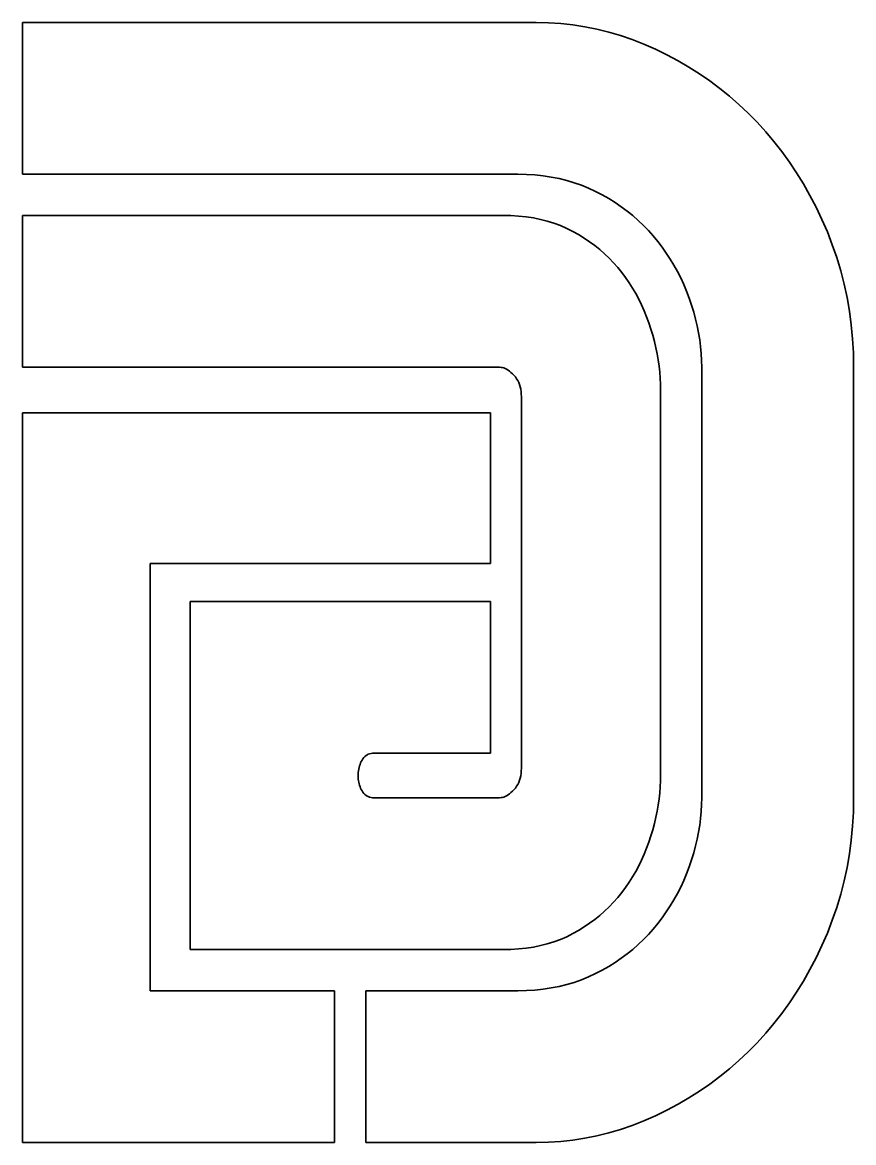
# Model space of a CAD drawing. Extents: x -10871 to 4979, y 1991 to 5869.
# Drawn here: x 79.6 to 151, y 4194.6 to 4290.8 of the extents above; entities that cross this region are included whole.
import ezdxf

# ---------------------------------------------------------------- set-up
doc = ezdxf.new("R2010")
doc.units = 0

msp = doc.modelspace()

# ---------------------------------------------------------------- linework, layer by layer
at = {"color": 7, "lineweight": 35, "ltscale": 0.32616}
for p, q in [((79.556, 4290.839), (79.556, 4277.793)), ((79.556, 4274.262), (79.556, 4261.215))]:
    msp.add_line(p, q, dxfattribs=at)
at = {"color": 7, "lineweight": 35}
for p, q in [((123.697, 4290.839), (79.556, 4290.839)), ((79.556, 4277.793), (122.127, 4277.793)), ((120.852, 4274.262), (79.556, 4274.262)), ((79.556, 4261.215), (120.558, 4261.215)), ((137.92, 4261.215), (137.92, 4224.235)), ((150.966, 4224.235), (150.966, 4261.215)), ((134.389, 4226.197), (134.389, 4259.253)), ((122.422, 4258.665), (122.422, 4226.785)), ((79.556, 4257.292), (79.556, 4194.611)), ((119.773, 4257.292), (79.556, 4257.292)), ((90.542, 4244.344), (119.773, 4244.344)), ((90.542, 4207.657), (90.542, 4244.344)), ((93.975, 4241.106), (93.975, 4211.188)), ((119.773, 4241.106), (93.975, 4241.106)), ((93.975, 4211.188), (120.852, 4211.188)), ((79.556, 4194.611), (106.365, 4194.611))]:
    msp.add_line(p, q, dxfattribs=at)
at = {"color": 7, "lineweight": 35, "ltscale": 0.026404}
for p, q in [((124.753, 4290.816), (123.697, 4290.839)), ((123.697, 4194.611), (124.753, 4194.634))]:
    msp.add_line(p, q, dxfattribs=at)
at = {"color": 7, "lineweight": 35, "ltscale": 0.026283}
for p, q in [((125.802, 4290.747), (124.753, 4290.816)), ((124.753, 4194.634), (125.802, 4194.703))]:
    msp.add_line(p, q, dxfattribs=at)
at = {"color": 7, "lineweight": 35, "ltscale": 0.026215}
for p, q in [((126.844, 4290.632), (125.802, 4290.747)), ((125.802, 4194.703), (126.844, 4194.818))]:
    msp.add_line(p, q, dxfattribs=at)
at = {"color": 7, "lineweight": 35, "ltscale": 0.026198}
for p, q in [((127.88, 4290.47), (126.844, 4290.632)), ((126.844, 4194.818), (127.88, 4194.98))]:
    msp.add_line(p, q, dxfattribs=at)
at = {"color": 7, "lineweight": 35, "ltscale": 0.026229}
for p, q in [((128.908, 4290.263), (127.88, 4290.47)), ((127.88, 4194.98), (128.908, 4195.188))]:
    msp.add_line(p, q, dxfattribs=at)
at = {"color": 7, "lineweight": 35, "ltscale": 0.026316}
for p, q in [((129.93, 4290.009), (128.908, 4290.263)), ((128.908, 4195.188), (129.93, 4195.441))]:
    msp.add_line(p, q, dxfattribs=at)
at = {"color": 7, "lineweight": 35, "ltscale": 0.026452}
for p, q in [((130.944, 4289.709), (129.93, 4290.009)), ((129.93, 4195.441), (130.944, 4195.741))]:
    msp.add_line(p, q, dxfattribs=at)
at = {"color": 7, "lineweight": 35, "ltscale": 0.026639}
for p, q in [((131.952, 4289.364), (130.944, 4289.709)), ((130.944, 4195.741), (131.952, 4196.086))]:
    msp.add_line(p, q, dxfattribs=at)
at = {"color": 7, "lineweight": 35, "ltscale": 0.026873}
msp.add_line((132.953, 4288.972), (131.952, 4289.364), dxfattribs=at)
at = {"color": 7, "lineweight": 35, "ltscale": 0.027159}
for p, q in [((133.948, 4288.534), (132.953, 4288.972)), ((132.953, 4196.479), (133.948, 4196.917))]:
    msp.add_line(p, q, dxfattribs=at)
at = {"color": 7, "lineweight": 35, "ltscale": 0.027236}
msp.add_line((134.926, 4288.056), (133.948, 4288.534), dxfattribs=at)
at = {"color": 7, "lineweight": 35, "ltscale": 0.027085}
msp.add_line((135.882, 4287.545), (134.926, 4288.056), dxfattribs=at)
at = {"color": 7, "lineweight": 35, "ltscale": 0.02698}
msp.add_line((136.814, 4287.001), (135.882, 4287.545), dxfattribs=at)
at = {"color": 7, "lineweight": 35, "ltscale": 0.026918}
for p, q in [((137.722, 4286.423), (136.814, 4287.001)), ((136.814, 4198.449), (137.722, 4199.027))]:
    msp.add_line(p, q, dxfattribs=at)
at = {"color": 7, "lineweight": 35, "ltscale": 0.02688}
for p, q in [((138.607, 4285.812), (137.722, 4286.423)), ((137.722, 4199.027), (138.607, 4199.638))]:
    msp.add_line(p, q, dxfattribs=at)
at = {"color": 7, "lineweight": 35, "ltscale": 0.026892}
for p, q in [((139.468, 4285.167), (138.607, 4285.812)), ((138.607, 4199.638), (139.468, 4200.283))]:
    msp.add_line(p, q, dxfattribs=at)
at = {"color": 7, "lineweight": 35, "ltscale": 0.026938}
for p, q in [((140.306, 4284.49), (139.468, 4285.167)), ((139.468, 4200.283), (140.306, 4200.96))]:
    msp.add_line(p, q, dxfattribs=at)
at = {"color": 7, "lineweight": 35, "ltscale": 0.027031}
for p, q in [((141.12, 4283.778), (140.306, 4284.49)), ((140.306, 4200.96), (141.12, 4201.672))]:
    msp.add_line(p, q, dxfattribs=at)
at = {"color": 7, "lineweight": 35, "ltscale": 0.027143}
msp.add_line((141.911, 4283.034), (141.12, 4283.778), dxfattribs=at)
at = {"color": 7, "lineweight": 35, "ltscale": 0.027311}
for p, q in [((142.678, 4282.256), (141.911, 4283.034)), ((141.911, 4202.417), (142.678, 4203.194))]:
    msp.add_line(p, q, dxfattribs=at)
at = {"color": 7, "lineweight": 35, "ltscale": 0.027421}
msp.add_line((143.418, 4281.447), (142.678, 4282.256), dxfattribs=at)
at = {"color": 7, "lineweight": 35, "ltscale": 0.027461}
msp.add_line((144.127, 4280.608), (143.418, 4281.447), dxfattribs=at)
at = {"color": 7, "lineweight": 35, "ltscale": 0.027559}
msp.add_line((144.807, 4279.74), (144.127, 4280.608), dxfattribs=at)
at = {"color": 7, "lineweight": 35, "ltscale": 0.027686}
msp.add_line((145.456, 4278.843), (144.807, 4279.74), dxfattribs=at)
at = {"color": 7, "lineweight": 35, "ltscale": 0.027865}
msp.add_line((146.074, 4277.916), (145.456, 4278.843), dxfattribs=at)
at = {"color": 7, "lineweight": 35, "ltscale": 0.018445}
for p, q in [((122.127, 4277.793), (122.865, 4277.778)), ((122.865, 4207.672), (122.127, 4207.657))]:
    msp.add_line(p, q, dxfattribs=at)
at = {"color": 7, "lineweight": 35, "ltscale": 0.018082}
for p, q in [((122.865, 4277.778), (123.587, 4277.734)), ((123.587, 4207.716), (122.865, 4207.672))]:
    msp.add_line(p, q, dxfattribs=at)
at = {"color": 7, "lineweight": 35, "ltscale": 0.017752}
for p, q in [((123.587, 4277.734), (124.293, 4277.661)), ((124.293, 4207.79), (123.587, 4207.716))]:
    msp.add_line(p, q, dxfattribs=at)
at = {"color": 7, "lineweight": 35, "ltscale": 0.017455}
for p, q in [((124.293, 4277.661), (124.984, 4277.558)), ((124.984, 4207.893), (124.293, 4207.79))]:
    msp.add_line(p, q, dxfattribs=at)
at = {"color": 7, "lineweight": 35, "ltscale": 0.017193}
msp.add_line((124.984, 4277.558), (125.659, 4277.425), dxfattribs=at)
at = {"color": 7, "lineweight": 35, "ltscale": 0.016971}
msp.add_line((125.659, 4277.425), (126.318, 4277.263), dxfattribs=at)
at = {"color": 7, "lineweight": 35, "ltscale": 0.028071}
for p, q in [((146.662, 4276.959), (146.074, 4277.916)), ((146.074, 4207.535), (146.662, 4208.491))]:
    msp.add_line(p, q, dxfattribs=at)
at = {"color": 7, "lineweight": 35, "ltscale": 0.016782}
for p, q in [((126.318, 4277.263), (126.961, 4277.072)), ((126.961, 4208.378), (126.318, 4208.187))]:
    msp.add_line(p, q, dxfattribs=at)
at = {"color": 7, "lineweight": 35, "ltscale": 0.016637}
for p, q in [((126.961, 4277.072), (127.589, 4276.851)), ((127.589, 4208.599), (126.961, 4208.378))]:
    msp.add_line(p, q, dxfattribs=at)
at = {"color": 7, "lineweight": 35, "ltscale": 0.01653}
for p, q in [((127.589, 4276.851), (128.201, 4276.601)), ((128.201, 4208.849), (127.589, 4208.599))]:
    msp.add_line(p, q, dxfattribs=at)
at = {"color": 7, "lineweight": 35, "ltscale": 0.016463}
msp.add_line((128.201, 4276.601), (128.798, 4276.322), dxfattribs=at)
at = {"color": 7, "lineweight": 35, "ltscale": 0.028316}
for p, q in [((147.22, 4275.973), (146.662, 4276.959)), ((146.662, 4208.491), (147.22, 4209.477))]:
    msp.add_line(p, q, dxfattribs=at)
at = {"color": 7, "lineweight": 35, "ltscale": 0.016345}
msp.add_line((128.798, 4276.322), (129.377, 4276.019), dxfattribs=at)
at = {"color": 7, "lineweight": 35, "ltscale": 0.016148}
for p, q in [((129.377, 4276.019), (129.938, 4275.698)), ((129.938, 4209.752), (129.377, 4209.432))]:
    msp.add_line(p, q, dxfattribs=at)
at = {"color": 7, "lineweight": 35, "ltscale": 0.015974}
for p, q in [((129.938, 4275.698), (130.479, 4275.359)), ((130.479, 4210.091), (129.938, 4209.752))]:
    msp.add_line(p, q, dxfattribs=at)
at = {"color": 7, "lineweight": 35, "ltscale": 0.028597}
for p, q in [((147.747, 4274.958), (147.22, 4275.973)), ((147.22, 4209.477), (147.747, 4210.492))]:
    msp.add_line(p, q, dxfattribs=at)
at = {"color": 7, "lineweight": 35, "ltscale": 0.015823}
msp.add_line((130.479, 4275.359), (131.003, 4275.003), dxfattribs=at)
at = {"color": 7, "lineweight": 35, "ltscale": 0.015703}
msp.add_line((131.003, 4275.003), (131.507, 4274.629), dxfattribs=at)
at = {"color": 7, "lineweight": 35, "ltscale": 0.015597}
msp.add_line((131.507, 4274.629), (131.994, 4274.238), dxfattribs=at)
at = {"color": 7, "lineweight": 35, "ltscale": 0.028915}
for p, q in [((148.244, 4273.914), (147.747, 4274.958)), ((147.747, 4210.492), (148.244, 4211.537))]:
    msp.add_line(p, q, dxfattribs=at)
at = {"color": 7, "lineweight": 35, "ltscale": 0.01695}
for p, q in [((121.53, 4274.248), (120.852, 4274.262)), ((120.852, 4211.188), (121.53, 4211.202))]:
    msp.add_line(p, q, dxfattribs=at)
at = {"color": 7, "lineweight": 35, "ltscale": 0.016536}
for p, q in [((122.19, 4274.207), (121.53, 4274.248)), ((121.53, 4211.202), (122.19, 4211.244))]:
    msp.add_line(p, q, dxfattribs=at)
at = {"color": 7, "lineweight": 35, "ltscale": 0.016152}
for p, q in [((122.833, 4274.138), (122.19, 4274.207)), ((122.19, 4211.244), (122.833, 4211.312))]:
    msp.add_line(p, q, dxfattribs=at)
at = {"color": 7, "lineweight": 35, "ltscale": 0.015806}
for p, q in [((123.458, 4274.042), (122.833, 4274.138)), ((122.833, 4211.312), (123.458, 4211.408))]:
    msp.add_line(p, q, dxfattribs=at)
at = {"color": 7, "lineweight": 35, "ltscale": 0.01549}
for p, q in [((124.065, 4273.918), (123.458, 4274.042)), ((123.458, 4211.408), (124.065, 4211.532))]:
    msp.add_line(p, q, dxfattribs=at)
at = {"color": 7, "lineweight": 35, "ltscale": 0.015217}
for p, q in [((124.654, 4273.767), (124.065, 4273.918)), ((124.065, 4211.532), (124.654, 4211.683))]:
    msp.add_line(p, q, dxfattribs=at)
at = {"color": 7, "lineweight": 35, "ltscale": 0.014974}
for p, q in [((125.226, 4273.589), (124.654, 4273.767)), ((124.654, 4211.683), (125.226, 4211.861))]:
    msp.add_line(p, q, dxfattribs=at)
at = {"color": 7, "lineweight": 35, "ltscale": 0.014783}
for p, q in [((125.78, 4273.383), (125.226, 4273.589)), ((125.226, 4211.861), (125.78, 4212.067))]:
    msp.add_line(p, q, dxfattribs=at)
at = {"color": 7, "lineweight": 35, "ltscale": 0.01553}
msp.add_line((131.994, 4274.238), (132.461, 4273.829), dxfattribs=at)
at = {"color": 7, "lineweight": 35, "ltscale": 0.015481}
for p, q in [((132.461, 4273.829), (132.91, 4273.402)), ((132.91, 4212.048), (132.461, 4211.621))]:
    msp.add_line(p, q, dxfattribs=at)
at = {"color": 7, "lineweight": 35, "ltscale": 0.029278}
for p, q in [((148.71, 4272.839), (148.244, 4273.914)), ((148.244, 4211.537), (148.71, 4212.611))]:
    msp.add_line(p, q, dxfattribs=at)
at = {"color": 7, "lineweight": 35, "ltscale": 0.014628}
for p, q in [((126.317, 4273.149), (125.78, 4273.383)), ((125.78, 4212.067), (126.317, 4212.301))]:
    msp.add_line(p, q, dxfattribs=at)
at = {"color": 7, "lineweight": 35, "ltscale": 0.014523}
for p, q in [((126.836, 4272.888), (126.317, 4273.149)), ((126.317, 4212.301), (126.836, 4212.562))]:
    msp.add_line(p, q, dxfattribs=at)
at = {"color": 7, "lineweight": 35, "ltscale": 0.014382}
for p, q in [((127.337, 4272.606), (126.836, 4272.888)), ((126.836, 4212.562), (127.337, 4212.844))]:
    msp.add_line(p, q, dxfattribs=at)
at = {"color": 7, "lineweight": 35, "ltscale": 0.014205}
for p, q in [((127.821, 4272.308), (127.337, 4272.606)), ((127.337, 4212.844), (127.821, 4213.143))]:
    msp.add_line(p, q, dxfattribs=at)
at = {"color": 7, "lineweight": 35, "ltscale": 0.015461}
for p, q in [((132.91, 4273.402), (133.34, 4272.958)), ((133.34, 4212.492), (132.91, 4212.048))]:
    msp.add_line(p, q, dxfattribs=at)
at = {"color": 7, "lineweight": 35, "ltscale": 0.015465}
for p, q in [((133.34, 4272.958), (133.751, 4272.496)), ((133.751, 4212.954), (133.34, 4212.492))]:
    msp.add_line(p, q, dxfattribs=at)
at = {"color": 7, "lineweight": 35, "ltscale": 0.029426}
for p, q in [((149.139, 4271.743), (148.71, 4272.839)), ((148.71, 4212.611), (149.139, 4213.707))]:
    msp.add_line(p, q, dxfattribs=at)
at = {"color": 7, "lineweight": 35, "ltscale": 0.014046}
for p, q in [((128.287, 4271.994), (127.821, 4272.308)), ((127.821, 4213.143), (128.287, 4213.457))]:
    msp.add_line(p, q, dxfattribs=at)
at = {"color": 7, "lineweight": 35, "ltscale": 0.013909}
for p, q in [((128.735, 4271.664), (128.287, 4271.994)), ((128.287, 4213.457), (128.735, 4213.786))]:
    msp.add_line(p, q, dxfattribs=at)
at = {"color": 7, "lineweight": 35, "ltscale": 0.013799}
for p, q in [((129.166, 4271.319), (128.735, 4271.664)), ((128.735, 4213.786), (129.166, 4214.131))]:
    msp.add_line(p, q, dxfattribs=at)
at = {"color": 7, "lineweight": 35, "ltscale": 0.01546}
for p, q in [((133.751, 4272.496), (134.144, 4272.019)), ((134.144, 4213.432), (133.751, 4212.954))]:
    msp.add_line(p, q, dxfattribs=at)
at = {"color": 7, "lineweight": 35, "ltscale": 0.015409}
for p, q in [((134.144, 4272.019), (134.518, 4271.529)), ((134.518, 4213.921), (134.144, 4213.432))]:
    msp.add_line(p, q, dxfattribs=at)
at = {"color": 7, "lineweight": 35, "ltscale": 0.029379}
for p, q in [((149.522, 4270.632), (149.139, 4271.743)), ((149.139, 4213.707), (149.522, 4214.818))]:
    msp.add_line(p, q, dxfattribs=at)
at = {"color": 7, "lineweight": 35, "ltscale": 0.01371}
for p, q in [((129.578, 4270.958), (129.166, 4271.319)), ((129.166, 4214.131), (129.578, 4214.492))]:
    msp.add_line(p, q, dxfattribs=at)
at = {"color": 7, "lineweight": 35, "ltscale": 0.013656}
for p, q in [((129.974, 4270.581), (129.578, 4270.958)), ((129.578, 4214.492), (129.974, 4214.869))]:
    msp.add_line(p, q, dxfattribs=at)
at = {"color": 7, "lineweight": 35, "ltscale": 0.015399}
for p, q in [((134.518, 4271.529), (134.874, 4271.026)), ((134.874, 4214.424), (134.518, 4213.921))]:
    msp.add_line(p, q, dxfattribs=at)
at = {"color": 7, "lineweight": 35, "ltscale": 0.015388}
for p, q in [((134.874, 4271.026), (135.211, 4270.511)), ((135.211, 4214.939), (134.874, 4214.424))]:
    msp.add_line(p, q, dxfattribs=at)
at = {"color": 7, "lineweight": 35, "ltscale": 0.029382}
msp.add_line((149.861, 4269.507), (149.522, 4270.632), dxfattribs=at)
at = {"color": 7, "lineweight": 35, "ltscale": 0.013609}
for p, q in [((130.351, 4270.189), (129.974, 4270.581)), ((129.974, 4214.869), (130.351, 4215.261))]:
    msp.add_line(p, q, dxfattribs=at)
at = {"color": 7, "lineweight": 35, "ltscale": 0.013607}
for p, q in [((130.711, 4269.781), (130.351, 4270.189)), ((130.351, 4215.261), (130.711, 4215.669))]:
    msp.add_line(p, q, dxfattribs=at)
at = {"color": 7, "lineweight": 35, "ltscale": 0.013621}
for p, q in [((131.054, 4269.357), (130.711, 4269.781)), ((130.711, 4215.669), (131.054, 4216.093))]:
    msp.add_line(p, q, dxfattribs=at)
at = {"color": 7, "lineweight": 35, "ltscale": 0.015421}
for p, q in [((135.211, 4270.511), (135.529, 4269.982)), ((135.529, 4215.468), (135.211, 4214.939))]:
    msp.add_line(p, q, dxfattribs=at)
at = {"color": 7, "lineweight": 35, "ltscale": 0.015462}
for p, q in [((135.529, 4269.982), (135.829, 4269.441)), ((135.829, 4216.009), (135.529, 4215.468))]:
    msp.add_line(p, q, dxfattribs=at)
at = {"color": 7, "lineweight": 35, "ltscale": 0.013618}
for p, q in [((131.379, 4268.92), (131.054, 4269.357)), ((131.054, 4216.093), (131.379, 4216.53))]:
    msp.add_line(p, q, dxfattribs=at)
at = {"color": 7, "lineweight": 35, "ltscale": 0.013594}
for p, q in [((131.688, 4268.472), (131.379, 4268.92)), ((131.379, 4216.53), (131.688, 4216.978))]:
    msp.add_line(p, q, dxfattribs=at)
at = {"color": 7, "lineweight": 35, "ltscale": 0.015523}
for p, q in [((135.829, 4269.441), (136.11, 4268.888)), ((136.11, 4216.562), (135.829, 4216.009))]:
    msp.add_line(p, q, dxfattribs=at)
at = {"color": 7, "lineweight": 35, "ltscale": 0.015606}
for p, q in [((136.11, 4268.888), (136.372, 4268.321)), ((136.372, 4217.129), (136.11, 4216.562))]:
    msp.add_line(p, q, dxfattribs=at)
at = {"color": 7, "lineweight": 35, "ltscale": 0.029443}
msp.add_line((150.154, 4268.366), (149.861, 4269.507), dxfattribs=at)
at = {"color": 7, "lineweight": 35, "ltscale": 0.013587}
for p, q in [((131.979, 4268.014), (131.688, 4268.472)), ((131.688, 4216.978), (131.979, 4217.437))]:
    msp.add_line(p, q, dxfattribs=at)
at = {"color": 7, "lineweight": 35, "ltscale": 0.013599}
for p, q in [((132.254, 4267.544), (131.979, 4268.014)), ((131.979, 4217.437), (132.254, 4217.906))]:
    msp.add_line(p, q, dxfattribs=at)
at = {"color": 7, "lineweight": 35, "ltscale": 0.015708}
msp.add_line((136.372, 4268.321), (136.616, 4267.742), dxfattribs=at)
at = {"color": 7, "lineweight": 35, "ltscale": 0.01584}
msp.add_line((136.616, 4267.742), (136.841, 4267.15), dxfattribs=at)
at = {"color": 7, "lineweight": 35, "ltscale": 0.029529}
for p, q in [((150.402, 4267.211), (150.154, 4268.366)), ((150.154, 4217.084), (150.402, 4218.239))]:
    msp.add_line(p, q, dxfattribs=at)
at = {"color": 7, "lineweight": 35, "ltscale": 0.01364}
for p, q in [((132.513, 4267.064), (132.254, 4267.544)), ((132.254, 4217.906), (132.513, 4218.386))]:
    msp.add_line(p, q, dxfattribs=at)
at = {"color": 7, "lineweight": 35, "ltscale": 0.013676}
for p, q in [((132.755, 4266.573), (132.513, 4267.064)), ((132.513, 4218.386), (132.755, 4218.877))]:
    msp.add_line(p, q, dxfattribs=at)
at = {"color": 7, "lineweight": 35, "ltscale": 0.015796}
for p, q in [((136.841, 4267.15), (137.046, 4266.552)), ((137.046, 4218.898), (136.841, 4218.3))]:
    msp.add_line(p, q, dxfattribs=at)
at = {"color": 7, "lineweight": 35, "ltscale": 0.029685}
for p, q in [((150.605, 4266.042), (150.402, 4267.211)), ((150.402, 4218.239), (150.605, 4219.409))]:
    msp.add_line(p, q, dxfattribs=at)
at = {"color": 7, "lineweight": 35, "ltscale": 0.013753}
for p, q in [((132.98, 4266.071), (132.755, 4266.573)), ((132.755, 4218.877), (132.98, 4219.379))]:
    msp.add_line(p, q, dxfattribs=at)
at = {"color": 7, "lineweight": 35, "ltscale": 0.013825}
for p, q in [((133.188, 4265.559), (132.98, 4266.071)), ((132.98, 4219.379), (133.188, 4219.891))]:
    msp.add_line(p, q, dxfattribs=at)
at = {"color": 7, "lineweight": 35, "ltscale": 0.015618}
for p, q in [((137.046, 4266.552), (137.23, 4265.955)), ((137.23, 4219.495), (137.046, 4218.898))]:
    msp.add_line(p, q, dxfattribs=at)
at = {"color": 7, "lineweight": 35, "ltscale": 0.015432}
for p, q in [((137.23, 4265.955), (137.391, 4265.359)), ((137.391, 4220.091), (137.23, 4219.495))]:
    msp.add_line(p, q, dxfattribs=at)
at = {"color": 7, "lineweight": 35, "ltscale": 0.029876}
for p, q in [((150.763, 4264.857), (150.605, 4266.042)), ((150.605, 4219.409), (150.763, 4220.593))]:
    msp.add_line(p, q, dxfattribs=at)
at = {"color": 7, "lineweight": 35, "ltscale": 0.013937}
for p, q in [((133.38, 4265.036), (133.188, 4265.559)), ((133.188, 4219.891), (133.38, 4220.415))]:
    msp.add_line(p, q, dxfattribs=at)
at = {"color": 7, "lineweight": 35, "ltscale": 0.014053}
for p, q in [((133.555, 4264.501), (133.38, 4265.036)), ((133.38, 4220.415), (133.555, 4220.949))]:
    msp.add_line(p, q, dxfattribs=at)
at = {"color": 7, "lineweight": 35, "ltscale": 0.015288}
for p, q in [((137.391, 4265.359), (137.532, 4264.764)), ((137.532, 4220.686), (137.391, 4220.091))]:
    msp.add_line(p, q, dxfattribs=at)
at = {"color": 7, "lineweight": 35, "ltscale": 0.030113}
for p, q in [((150.876, 4263.658), (150.763, 4264.857)), ((150.763, 4220.593), (150.876, 4221.792))]:
    msp.add_line(p, q, dxfattribs=at)
at = {"color": 7, "lineweight": 35, "ltscale": 0.014023}
for p, q in [((133.714, 4263.963), (133.555, 4264.501)), ((133.555, 4220.949), (133.714, 4221.487))]:
    msp.add_line(p, q, dxfattribs=at)
at = {"color": 7, "lineweight": 35, "ltscale": 0.01384}
for p, q in [((133.855, 4263.428), (133.714, 4263.963)), ((133.714, 4221.487), (133.855, 4222.022))]:
    msp.add_line(p, q, dxfattribs=at)
at = {"color": 7, "lineweight": 35, "ltscale": 0.015138}
for p, q in [((137.532, 4264.764), (137.65, 4264.17)), ((137.65, 4221.28), (137.532, 4220.686))]:
    msp.add_line(p, q, dxfattribs=at)
at = {"color": 7, "lineweight": 35, "ltscale": 0.015017}
for p, q in [((137.65, 4264.17), (137.748, 4263.578)), ((137.748, 4221.873), (137.65, 4221.28))]:
    msp.add_line(p, q, dxfattribs=at)
at = {"color": 7, "lineweight": 35, "ltscale": 0.013668}
for p, q in [((133.98, 4262.896), (133.855, 4263.428)), ((133.855, 4222.022), (133.98, 4222.554))]:
    msp.add_line(p, q, dxfattribs=at)
at = {"color": 7, "lineweight": 35, "ltscale": 0.014927}
for p, q in [((137.748, 4263.578), (137.823, 4262.985)), ((137.823, 4222.465), (137.748, 4221.873))]:
    msp.add_line(p, q, dxfattribs=at)
at = {"color": 7, "lineweight": 35, "ltscale": 0.014832}
for p, q in [((137.823, 4262.985), (137.877, 4262.395)), ((137.877, 4223.056), (137.823, 4222.465))]:
    msp.add_line(p, q, dxfattribs=at)
at = {"color": 7, "lineweight": 35, "ltscale": 0.030394}
for p, q in [((150.944, 4262.444), (150.876, 4263.658)), ((150.876, 4221.792), (150.944, 4223.006))]:
    msp.add_line(p, q, dxfattribs=at)
at = {"color": 7, "lineweight": 35, "ltscale": 0.013495}
for p, q in [((134.089, 4262.367), (133.98, 4262.896)), ((133.98, 4222.554), (134.089, 4223.083))]:
    msp.add_line(p, q, dxfattribs=at)
at = {"color": 7, "lineweight": 35, "ltscale": 0.013358}
for p, q in [((134.18, 4261.841), (134.089, 4262.367)), ((134.089, 4223.083), (134.18, 4223.609))]:
    msp.add_line(p, q, dxfattribs=at)
at = {"color": 7, "lineweight": 35, "ltscale": 0.014768}
msp.add_line((137.877, 4262.395), (137.909, 4261.805), dxfattribs=at)
at = {"color": 7, "lineweight": 35, "ltscale": 0.030718}
for p, q in [((150.966, 4261.215), (150.944, 4262.444)), ((150.944, 4223.006), (150.966, 4224.235))]:
    msp.add_line(p, q, dxfattribs=at)
at = {"color": 7, "lineweight": 35, "ltscale": 0.002961}
for p, q in [((120.558, 4261.215), (120.676, 4261.208)), ((120.676, 4224.242), (120.558, 4224.235))]:
    msp.add_line(p, q, dxfattribs=at)
at = {"color": 7, "lineweight": 35, "ltscale": 0.003022}
for p, q in [((120.676, 4261.208), (120.795, 4261.188)), ((120.795, 4224.262), (120.676, 4224.242))]:
    msp.add_line(p, q, dxfattribs=at)
at = {"color": 7, "lineweight": 35, "ltscale": 0.003124}
msp.add_line((120.795, 4261.188), (120.916, 4261.154), dxfattribs=at)
at = {"color": 7, "lineweight": 35, "ltscale": 0.003261}
msp.add_line((120.916, 4261.154), (121.037, 4261.105), dxfattribs=at)
at = {"color": 7, "lineweight": 35, "ltscale": 0.003419}
msp.add_line((121.037, 4261.105), (121.159, 4261.044), dxfattribs=at)
at = {"color": 7, "lineweight": 35, "ltscale": 0.003611}
msp.add_line((121.159, 4261.044), (121.282, 4260.968), dxfattribs=at)
at = {"color": 7, "lineweight": 35, "ltscale": 0.01322}
for p, q in [((134.256, 4261.317), (134.18, 4261.841)), ((134.18, 4223.609), (134.256, 4224.133))]:
    msp.add_line(p, q, dxfattribs=at)
at = {"color": 7, "lineweight": 35, "ltscale": 0.013094}
for p, q in [((134.314, 4260.797), (134.256, 4261.317)), ((134.256, 4224.133), (134.314, 4224.653))]:
    msp.add_line(p, q, dxfattribs=at)
at = {"color": 7, "lineweight": 35, "ltscale": 0.014736}
msp.add_line((137.909, 4261.805), (137.92, 4261.215), dxfattribs=at)
at = {"color": 7, "lineweight": 35, "ltscale": 0.003824}
for p, q in [((121.282, 4260.968), (121.406, 4260.879)), ((121.406, 4224.571), (121.282, 4224.482))]:
    msp.add_line(p, q, dxfattribs=at)
at = {"color": 7, "lineweight": 35, "ltscale": 0.004051}
for p, q in [((121.406, 4260.879), (121.531, 4260.776)), ((121.531, 4224.674), (121.406, 4224.571))]:
    msp.add_line(p, q, dxfattribs=at)
at = {"color": 7, "lineweight": 35, "ltscale": 0.004294}
for p, q in [((121.531, 4260.776), (121.657, 4260.659)), ((121.657, 4224.791), (121.531, 4224.674))]:
    msp.add_line(p, q, dxfattribs=at)
at = {"color": 7, "lineweight": 35, "ltscale": 0.00455}
for p, q in [((121.657, 4260.659), (121.784, 4260.529)), ((121.784, 4224.921), (121.657, 4224.791))]:
    msp.add_line(p, q, dxfattribs=at)
at = {"color": 7, "lineweight": 35, "ltscale": 0.004668}
for p, q in [((121.784, 4260.529), (121.905, 4260.387)), ((121.905, 4225.063), (121.784, 4224.921))]:
    msp.add_line(p, q, dxfattribs=at)
at = {"color": 7, "lineweight": 35, "ltscale": 0.004674}
for p, q in [((121.905, 4260.387), (122.014, 4260.234)), ((122.014, 4225.216), (121.905, 4225.063))]:
    msp.add_line(p, q, dxfattribs=at)
at = {"color": 7, "lineweight": 35, "ltscale": 0.004695}
for p, q in [((122.014, 4260.234), (122.109, 4260.073)), ((122.109, 4225.377), (122.014, 4225.216))]:
    msp.add_line(p, q, dxfattribs=at)
at = {"color": 7, "lineweight": 35, "ltscale": 0.00477}
for p, q in [((122.109, 4260.073), (122.192, 4259.901)), ((122.192, 4225.549), (122.109, 4225.377))]:
    msp.add_line(p, q, dxfattribs=at)
at = {"color": 7, "lineweight": 35, "ltscale": 0.012969}
for p, q in [((134.356, 4260.28), (134.314, 4260.797)), ((134.314, 4224.653), (134.356, 4225.17))]:
    msp.add_line(p, q, dxfattribs=at)
at = {"color": 7, "lineweight": 35, "ltscale": 0.012881}
for p, q in [((134.381, 4259.765), (134.356, 4260.28)), ((134.356, 4225.17), (134.381, 4225.685))]:
    msp.add_line(p, q, dxfattribs=at)
at = {"color": 7, "lineweight": 35, "ltscale": 0.004856}
msp.add_line((122.192, 4259.901), (122.262, 4259.72), dxfattribs=at)
at = {"color": 7, "lineweight": 35, "ltscale": 0.004995}
msp.add_line((122.262, 4259.72), (122.32, 4259.528), dxfattribs=at)
at = {"color": 7, "lineweight": 35, "ltscale": 0.005152}
for p, q in [((122.32, 4259.528), (122.364, 4259.327)), ((122.364, 4226.123), (122.32, 4225.922))]:
    msp.add_line(p, q, dxfattribs=at)
at = {"color": 7, "lineweight": 35, "ltscale": 0.005333}
for p, q in [((122.364, 4259.327), (122.396, 4259.116)), ((122.396, 4226.334), (122.364, 4226.123))]:
    msp.add_line(p, q, dxfattribs=at)
at = {"color": 7, "lineweight": 35, "ltscale": 0.005538}
for p, q in [((122.396, 4259.116), (122.415, 4258.896)), ((122.415, 4226.555), (122.396, 4226.334))]:
    msp.add_line(p, q, dxfattribs=at)
at = {"color": 7, "lineweight": 35, "ltscale": 0.012795}
for p, q in [((134.389, 4259.253), (134.381, 4259.765)), ((134.381, 4225.685), (134.389, 4226.197))]:
    msp.add_line(p, q, dxfattribs=at)
at = {"color": 7, "lineweight": 35, "ltscale": 0.005764}
for p, q in [((122.415, 4258.896), (122.422, 4258.665)), ((122.422, 4226.785), (122.415, 4226.555))]:
    msp.add_line(p, q, dxfattribs=at)
at = {"color": 7, "lineweight": 35, "ltscale": 0.323706}
msp.add_line((119.773, 4244.344), (119.773, 4257.292), dxfattribs=at)
at = {"color": 7, "lineweight": 35, "ltscale": 0.326147}
for p, q in [((119.773, 4228.061), (119.773, 4241.106)), ((106.365, 4207.657), (106.365, 4194.611)), ((109.065, 4194.611), (109.065, 4207.657))]:
    msp.add_line(p, q, dxfattribs=at)
at = {"color": 7, "lineweight": 35, "ltscale": 0.003416}
msp.add_line((108.614, 4227.229), (108.673, 4227.352), dxfattribs=at)
at = {"color": 7, "lineweight": 35, "ltscale": 0.003406}
msp.add_line((108.673, 4227.352), (108.738, 4227.472), dxfattribs=at)
at = {"color": 7, "lineweight": 35, "ltscale": 0.003326}
for p, q in [((108.738, 4227.472), (108.81, 4227.583)), ((108.81, 4224.711), (108.738, 4224.823))]:
    msp.add_line(p, q, dxfattribs=at)
at = {"color": 7, "lineweight": 35, "ltscale": 0.003189}
for p, q in [((108.81, 4227.583), (108.889, 4227.684)), ((108.889, 4224.611), (108.81, 4224.711))]:
    msp.add_line(p, q, dxfattribs=at)
at = {"color": 7, "lineweight": 35, "ltscale": 0.00308}
msp.add_line((108.889, 4227.684), (108.975, 4227.772), dxfattribs=at)
at = {"color": 7, "lineweight": 35, "ltscale": 0.003008}
for p, q in [((108.975, 4227.772), (109.068, 4227.849)), ((109.068, 4224.447), (108.975, 4224.523))]:
    msp.add_line(p, q, dxfattribs=at)
at = {"color": 7, "lineweight": 35, "ltscale": 0.002965}
msp.add_line((109.068, 4227.849), (109.167, 4227.913), dxfattribs=at)
at = {"color": 7, "lineweight": 35, "ltscale": 0.002974}
msp.add_line((109.167, 4227.913), (109.273, 4227.966), dxfattribs=at)
at = {"color": 7, "lineweight": 35, "ltscale": 0.003013}
msp.add_line((109.273, 4227.966), (109.387, 4228.007), dxfattribs=at)
at = {"color": 7, "lineweight": 35, "ltscale": 0.003094}
msp.add_line((109.387, 4228.007), (109.507, 4228.037), dxfattribs=at)
at = {"color": 7, "lineweight": 35, "ltscale": 0.003206}
for p, q in [((109.507, 4228.037), (109.634, 4228.055)), ((109.634, 4224.241), (109.507, 4224.258))]:
    msp.add_line(p, q, dxfattribs=at)
at = {"color": 7, "lineweight": 35, "ltscale": 0.003351}
for p, q in [((109.634, 4228.055), (109.768, 4228.061)), ((109.768, 4224.235), (109.634, 4224.241))]:
    msp.add_line(p, q, dxfattribs=at)
at = {"color": 7, "lineweight": 35, "ltscale": 0.250134}
msp.add_line((109.768, 4228.061), (119.773, 4228.061), dxfattribs=at)
at = {"color": 7, "lineweight": 35, "ltscale": 0.003793}
msp.add_line((108.398, 4226.253), (108.408, 4226.405), dxfattribs=at)
at = {"color": 7, "lineweight": 35, "ltscale": 0.003699}
msp.add_line((108.408, 4226.405), (108.425, 4226.552), dxfattribs=at)
at = {"color": 7, "lineweight": 35, "ltscale": 0.003627}
msp.add_line((108.425, 4226.552), (108.45, 4226.695), dxfattribs=at)
at = {"color": 7, "lineweight": 35, "ltscale": 0.003576}
msp.add_line((108.45, 4226.695), (108.48, 4226.834), dxfattribs=at)
at = {"color": 7, "lineweight": 35, "ltscale": 0.00351}
msp.add_line((108.48, 4226.834), (108.518, 4226.97), dxfattribs=at)
at = {"color": 7, "lineweight": 35, "ltscale": 0.003468}
msp.add_line((108.518, 4226.97), (108.563, 4227.101), dxfattribs=at)
at = {"color": 7, "lineweight": 35, "ltscale": 0.003437}
msp.add_line((108.563, 4227.101), (108.614, 4227.229), dxfattribs=at)
at = {"color": 7, "lineweight": 35, "ltscale": 0.003871}
msp.add_line((108.395, 4226.099), (108.398, 4226.253), dxfattribs=at)
at = {"color": 7, "lineweight": 35, "ltscale": 0.003407}
msp.add_line((108.398, 4225.962), (108.395, 4226.099), dxfattribs=at)
at = {"color": 7, "lineweight": 35, "ltscale": 0.003379}
msp.add_line((108.408, 4225.828), (108.398, 4225.962), dxfattribs=at)
at = {"color": 7, "lineweight": 35, "ltscale": 0.003336}
msp.add_line((108.425, 4225.695), (108.408, 4225.828), dxfattribs=at)
at = {"color": 7, "lineweight": 35, "ltscale": 0.003314}
msp.add_line((108.45, 4225.565), (108.425, 4225.695), dxfattribs=at)
at = {"color": 7, "lineweight": 35, "ltscale": 0.003302}
msp.add_line((108.48, 4225.437), (108.45, 4225.565), dxfattribs=at)
at = {"color": 7, "lineweight": 35, "ltscale": 0.003299}
msp.add_line((108.518, 4225.31), (108.48, 4225.437), dxfattribs=at)
at = {"color": 7, "lineweight": 35, "ltscale": 0.004868}
msp.add_line((122.262, 4225.731), (122.192, 4225.549), dxfattribs=at)
at = {"color": 7, "lineweight": 35, "ltscale": 0.004984}
msp.add_line((122.32, 4225.922), (122.262, 4225.731), dxfattribs=at)
at = {"color": 7, "lineweight": 35, "ltscale": 0.003307}
msp.add_line((108.563, 4225.186), (108.518, 4225.31), dxfattribs=at)
at = {"color": 7, "lineweight": 35, "ltscale": 0.003335}
msp.add_line((108.614, 4225.062), (108.563, 4225.186), dxfattribs=at)
at = {"color": 7, "lineweight": 35, "ltscale": 0.003349}
msp.add_line((108.673, 4224.942), (108.614, 4225.062), dxfattribs=at)
at = {"color": 7, "lineweight": 35, "ltscale": 0.003384}
msp.add_line((108.738, 4224.823), (108.673, 4224.942), dxfattribs=at)
at = {"color": 7, "lineweight": 35, "ltscale": 0.003071}
msp.add_line((108.975, 4224.523), (108.889, 4224.611), dxfattribs=at)
at = {"color": 7, "lineweight": 35, "ltscale": 0.002971}
msp.add_line((109.167, 4224.382), (109.068, 4224.447), dxfattribs=at)
at = {"color": 7, "lineweight": 35, "ltscale": 0.003605}
msp.add_line((121.282, 4224.482), (121.159, 4224.407), dxfattribs=at)
at = {"color": 7, "lineweight": 35, "ltscale": 0.002968}
msp.add_line((109.273, 4224.329), (109.167, 4224.382), dxfattribs=at)
at = {"color": 7, "lineweight": 35, "ltscale": 0.003018}
msp.add_line((109.387, 4224.288), (109.273, 4224.329), dxfattribs=at)
at = {"color": 7, "lineweight": 35, "ltscale": 0.003091}
msp.add_line((109.507, 4224.258), (109.387, 4224.288), dxfattribs=at)
at = {"color": 7, "lineweight": 35, "ltscale": 0.269753}
msp.add_line((120.558, 4224.235), (109.768, 4224.235), dxfattribs=at)
at = {"color": 7, "lineweight": 35, "ltscale": 0.003127}
msp.add_line((120.916, 4224.297), (120.795, 4224.262), dxfattribs=at)
at = {"color": 7, "lineweight": 35, "ltscale": 0.003257}
msp.add_line((121.037, 4224.345), (120.916, 4224.297), dxfattribs=at)
at = {"color": 7, "lineweight": 35, "ltscale": 0.003424}
msp.add_line((121.159, 4224.407), (121.037, 4224.345), dxfattribs=at)
at = {"color": 7, "lineweight": 35, "ltscale": 0.01478}
msp.add_line((137.909, 4223.646), (137.877, 4223.056), dxfattribs=at)
at = {"color": 7, "lineweight": 35, "ltscale": 0.014724}
msp.add_line((137.92, 4224.235), (137.909, 4223.646), dxfattribs=at)
at = {"color": 7, "lineweight": 35, "ltscale": 0.015719}
msp.add_line((136.616, 4217.708), (136.372, 4217.129), dxfattribs=at)
at = {"color": 7, "lineweight": 35, "ltscale": 0.015829}
for p, q in [((136.841, 4218.3), (136.616, 4217.708)), ((131.003, 4210.447), (130.479, 4210.091))]:
    msp.add_line(p, q, dxfattribs=at)
at = {"color": 7, "lineweight": 35, "ltscale": 0.029431}
msp.add_line((149.861, 4215.944), (150.154, 4217.084), dxfattribs=at)
at = {"color": 7, "lineweight": 35, "ltscale": 0.029394}
msp.add_line((149.522, 4214.818), (149.861, 4215.944), dxfattribs=at)
at = {"color": 7, "lineweight": 35, "ltscale": 0.015605}
msp.add_line((131.994, 4211.212), (131.507, 4210.821), dxfattribs=at)
at = {"color": 7, "lineweight": 35, "ltscale": 0.015522}
msp.add_line((132.461, 4211.621), (131.994, 4211.212), dxfattribs=at)
at = {"color": 7, "lineweight": 35, "ltscale": 0.015696}
msp.add_line((131.507, 4210.821), (131.003, 4210.447), dxfattribs=at)
at = {"color": 7, "lineweight": 35, "ltscale": 0.016469}
msp.add_line((128.798, 4209.129), (128.201, 4208.849), dxfattribs=at)
at = {"color": 7, "lineweight": 35, "ltscale": 0.016339}
msp.add_line((129.377, 4209.432), (128.798, 4209.129), dxfattribs=at)
at = {"color": 7, "lineweight": 35, "ltscale": 0.016968}
msp.add_line((126.318, 4208.187), (125.659, 4208.025), dxfattribs=at)
at = {"color": 7, "lineweight": 35, "ltscale": 0.395573}
msp.add_line((106.365, 4207.657), (90.542, 4207.657), dxfattribs=at)
at = {"color": 7, "lineweight": 35, "ltscale": 0.326566}
msp.add_line((122.127, 4207.657), (109.065, 4207.657), dxfattribs=at)
at = {"color": 7, "lineweight": 35, "ltscale": 0.017195}
msp.add_line((125.659, 4208.025), (124.984, 4207.893), dxfattribs=at)
at = {"color": 7, "lineweight": 35, "ltscale": 0.027854}
msp.add_line((145.456, 4206.608), (146.074, 4207.535), dxfattribs=at)
at = {"color": 7, "lineweight": 35, "ltscale": 0.027696}
msp.add_line((144.807, 4205.71), (145.456, 4206.608), dxfattribs=at)
at = {"color": 7, "lineweight": 35, "ltscale": 0.027549}
msp.add_line((144.127, 4204.842), (144.807, 4205.71), dxfattribs=at)
at = {"color": 7, "lineweight": 35, "ltscale": 0.02747}
msp.add_line((143.418, 4204.003), (144.127, 4204.842), dxfattribs=at)
at = {"color": 7, "lineweight": 35, "ltscale": 0.027412}
msp.add_line((142.678, 4203.194), (143.418, 4204.003), dxfattribs=at)
at = {"color": 7, "lineweight": 35, "ltscale": 0.027151}
msp.add_line((141.12, 4201.672), (141.911, 4202.417), dxfattribs=at)
at = {"color": 7, "lineweight": 35, "ltscale": 0.026974}
msp.add_line((135.882, 4197.905), (136.814, 4198.449), dxfattribs=at)
at = {"color": 7, "lineweight": 35, "ltscale": 0.02709}
msp.add_line((134.926, 4197.394), (135.882, 4197.905), dxfattribs=at)
at = {"color": 7, "lineweight": 35, "ltscale": 0.02723}
msp.add_line((133.948, 4196.917), (134.926, 4197.394), dxfattribs=at)
at = {"color": 7, "lineweight": 35, "ltscale": 0.026877}
msp.add_line((131.952, 4196.086), (132.953, 4196.479), dxfattribs=at)
at = {"color": 7, "lineweight": 35, "ltscale": 0.365804}
msp.add_line((109.065, 4194.611), (123.697, 4194.611), dxfattribs=at)

doc.saveas('drawing.dxf')
